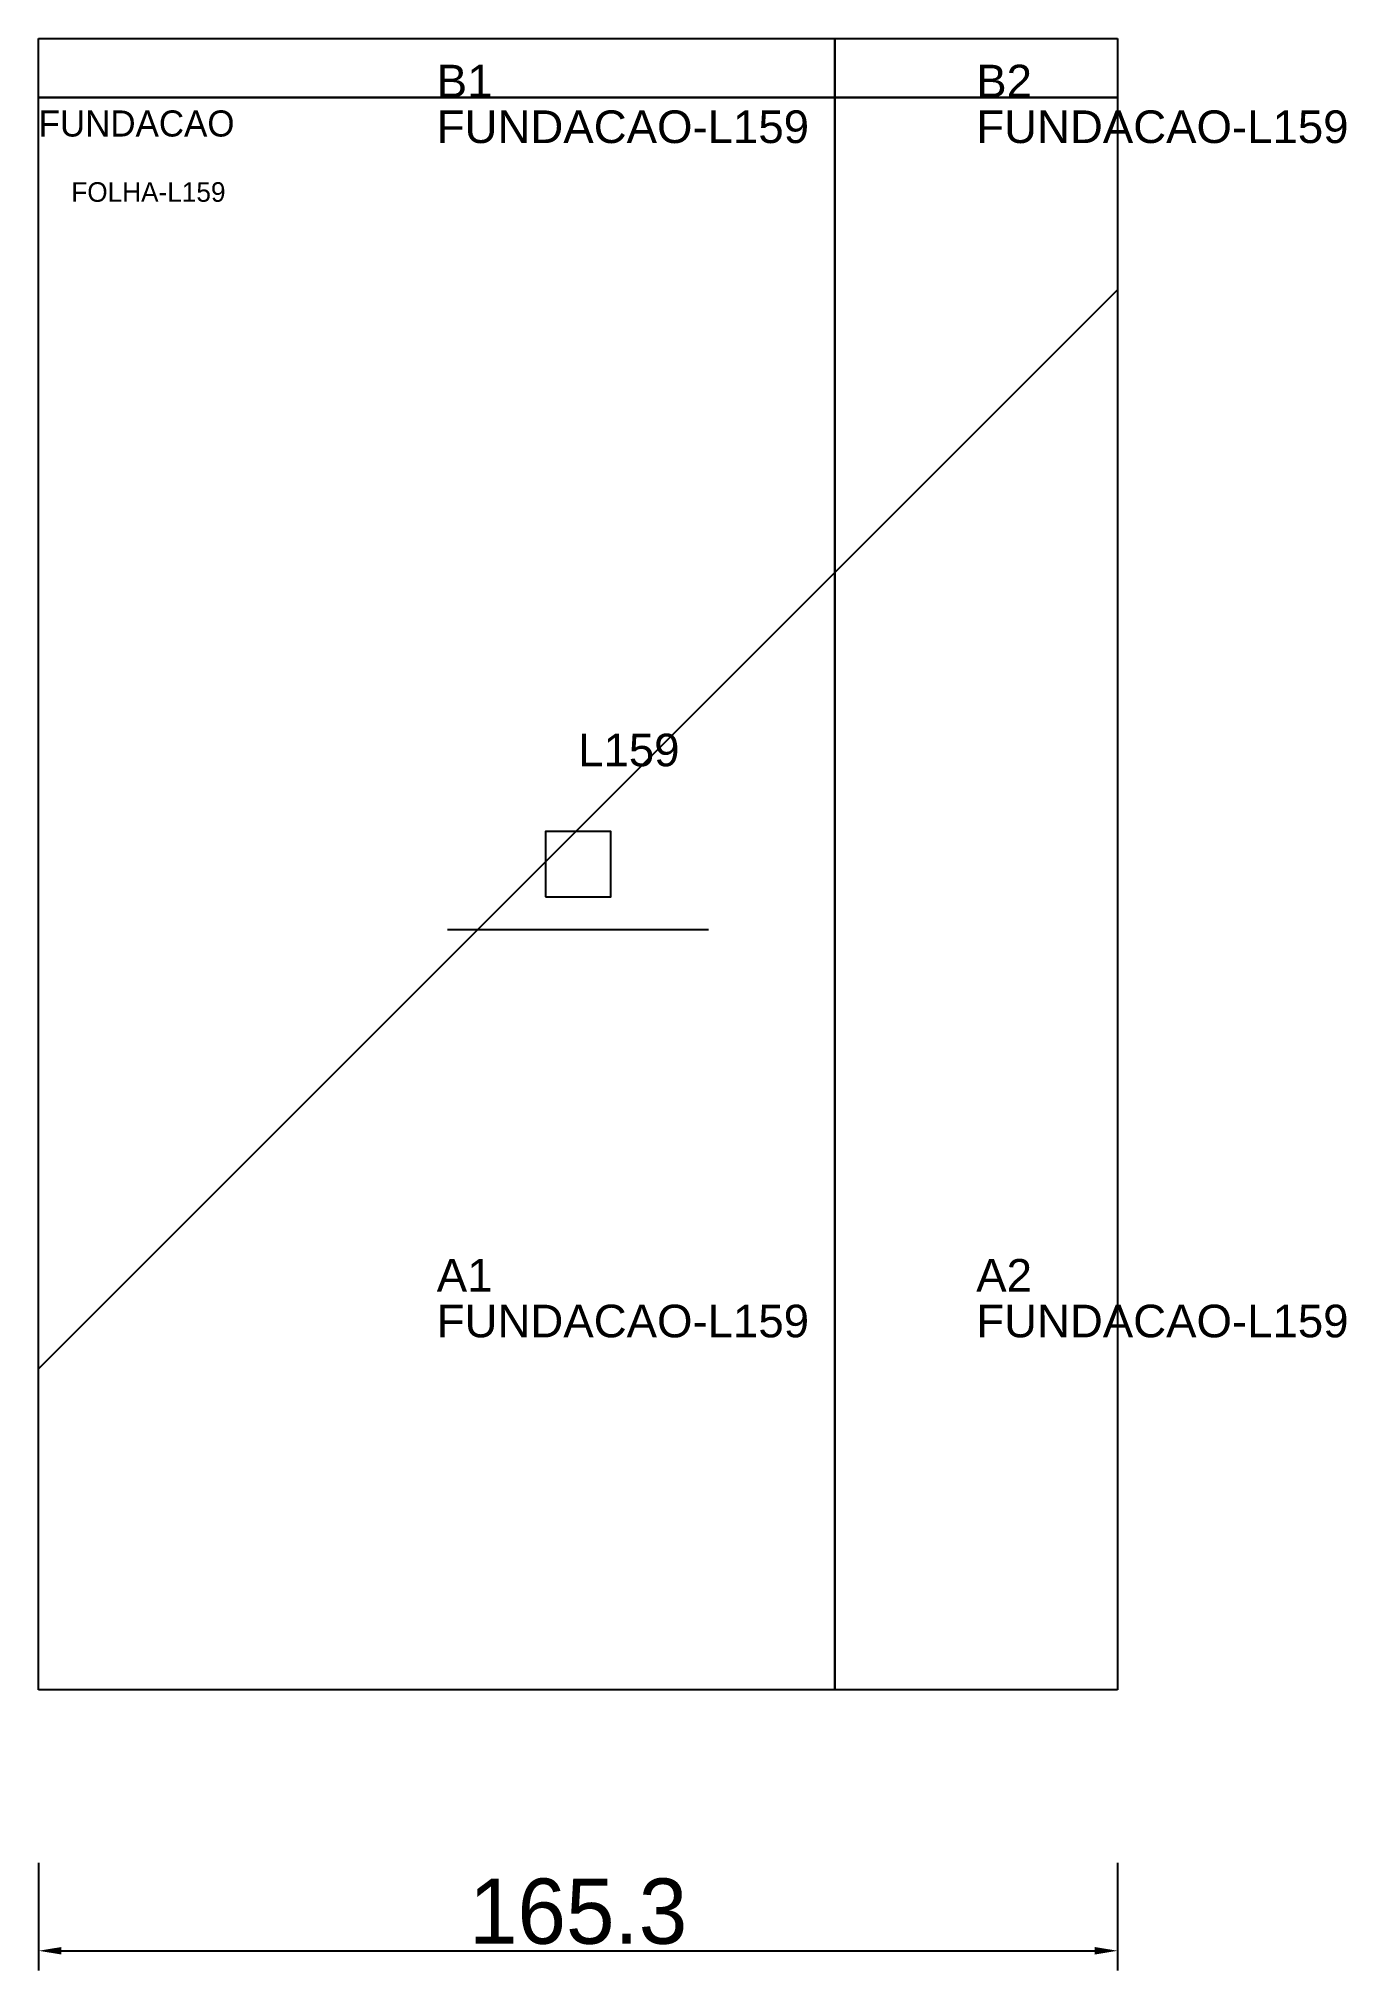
# Model space of a CAD drawing. Header units: metres. Extents: x 222 to 423, y -95 to 202.
import ezdxf

# ---------------------------------------------------------------- set-up
doc = ezdxf.new("R2010")
doc.units = ezdxf.units.M
for name, color, linetype in [('3', 3, 'CONTINUOUS'), ('AUX00', 7, 'CONTINUOUS'), ('COTA', 241, 'CONTINUOUS'), ('FOLHA', 255, 'CONTINUOUS'), ('Hachura', 251, 'CONTINUOUS'), ('NOMENCLATURA', 7, 'CONTINUOUS'), ('Nível', 160, 'CONTINUOUS'), ('Painéis', 200, 'CONTINUOUS'), ('Pilares', 5, 'CONTINUOUS'), ('SARR_2.2x7', 40, 'CONTINUOUS')]:
    doc.layers.add(name, color=color, linetype=linetype)
doc.styles.add('ARIAL', font='Arial.ttf')
doc.styles.add('STR_STANDARD', font='arial.ttf')
doc.dimstyles.new('EZ DXF', dxfattribs={"dimtxt": 10, "dimasz": 3.5, "dimexe": 3, "dimexo": 1.5, "dimgap": 1, "dimtad": 1, "dimdec": 1, "dimdsep": 46, "dimcen": 2.5, "dimazin": 3, "dimtfac": 1, "dimtmove": 0, "dimatfit": 3})

msp = doc.modelspace()

# ---------------------------------------------------------------- hatches: boundary and pattern name
at = {"layer": 'Hachura'}
h = msp.add_hatch(dxfattribs=at)
h.set_pattern_fill('ANSI31', scale=50)
h.paths.add_polyline_path([(222.2, 201.5), (387.53, 201.5), (387.53, -51.5), (222.2, -51.5)])
h = msp.add_hatch(dxfattribs=at)
h.set_pattern_fill('ANSI31', scale=50)
h.paths.add_polyline_path([(222.2, 201.5), (387.53, 201.5), (387.53, -51.5), (222.2, -51.5)])

# ---------------------------------------------------------------- linework, layer by layer
at = {"layer": '3'}
for points in [[(344.2, -51.5), (344.2, 201.5)], [(344.2, -51.5), (344.2, 201.5)], [(222.2, 192.5), (387.53, 192.5)], [(222.2, 192.5), (387.53, 192.5)]]:
    msp.add_lwpolyline(points, close=True, dxfattribs=at)
at = {"layer": 'Painéis', "color": 200}
for p, q in [((222.2, 201.5), (387.53, 201.5)), ((222.2, -51.5), (222.2, 201.5)), ((222.2, 201.5), (387.53, 201.5)), ((222.2, -51.5), (222.2, 201.5)), ((387.53, 201.5), (387.53, -51.5)), ((387.53, 201.5), (387.53, -51.5)), ((387.53, -51.5), (222.2, -51.5)), ((387.53, -51.5), (222.2, -51.5))]:
    msp.add_line(p, q, dxfattribs=at)
at = {"layer": 'Pilares'}
msp.add_lwpolyline([(299.87, 70), (309.87, 70), (309.87, 80), (299.87, 80)], close=True, dxfattribs=at)
msp.add_lwpolyline([(299.87, 70), (309.87, 70), (309.87, 80), (299.87, 80)], close=True, dxfattribs=at)
at = {"layer": 'SARR_2.2x7'}
msp.add_line((284.87, 65), (324.87, 65), dxfattribs=at)
msp.add_line((284.87, 65), (324.87, 65), dxfattribs=at)

# ---------------------------------------------------------------- texts
at = {"layer": '3', "style": 'STR_STANDARD'}
for s, p in [('B1', (283.2, 192.5)), ('B1', (283.2, 192.5)), ('B2', (365.87, 192.5)), ('B2', (365.87, 192.5)), ('A1', (283.2, 9.5)), ('A1', (283.2, 9.5)), ('A2', (365.87, 9.5)), ('A2', (365.87, 9.5))]:
    msp.add_text(s, height=5, dxfattribs=at).set_placement(p)
at = {"layer": 'AUX00', "style": 'STR_STANDARD'}
for p in [(283.2, 185.5), (283.2, 185.5), (365.87, 185.5), (365.87, 185.5), (283.2, 2.5), (283.2, 2.5), (365.87, 2.5), (365.87, 2.5)]:
    msp.add_text('FUNDACAO-L159', height=5, dxfattribs=at).set_placement(p)
at = {"layer": 'FOLHA'}
msp.add_text('FOLHA-L159', height=3, dxfattribs=at).set_placement((227.2, 176.5))
msp.add_text('FOLHA-L159', height=3, dxfattribs=at).set_placement((227.2, 176.5))
at = {"layer": 'NOMENCLATURA', "insert": (304.87, 95), "char_height": 5, "attachment_point": 1, "style": 'ARIAL'}
msp.add_mtext('L159', dxfattribs=at)
msp.add_mtext('L159', dxfattribs=at)
at = {"layer": 'Nível'}
msp.add_text('FUNDACAO', height=4, dxfattribs=at).set_placement((222.2, 186.5))
msp.add_text('FUNDACAO', height=4, dxfattribs=at).set_placement((222.2, 186.5))

# ---------------------------------------------------------------- dimensions: what is measured, and where the dimension line sits
at = {"layer": 'COTA'}
msp.add_linear_dim(base=(222.2, -91.5), p1=(222.2, -76.5), p2=(387.53, -76.5), dimstyle='EZ DXF', dxfattribs=at).render()
msp.add_linear_dim(base=(222.2, -91.5), p1=(222.2, -76.5), p2=(387.53, -76.5), dimstyle='EZ DXF', dxfattribs=at).render()

doc.saveas('drawing.dxf')
